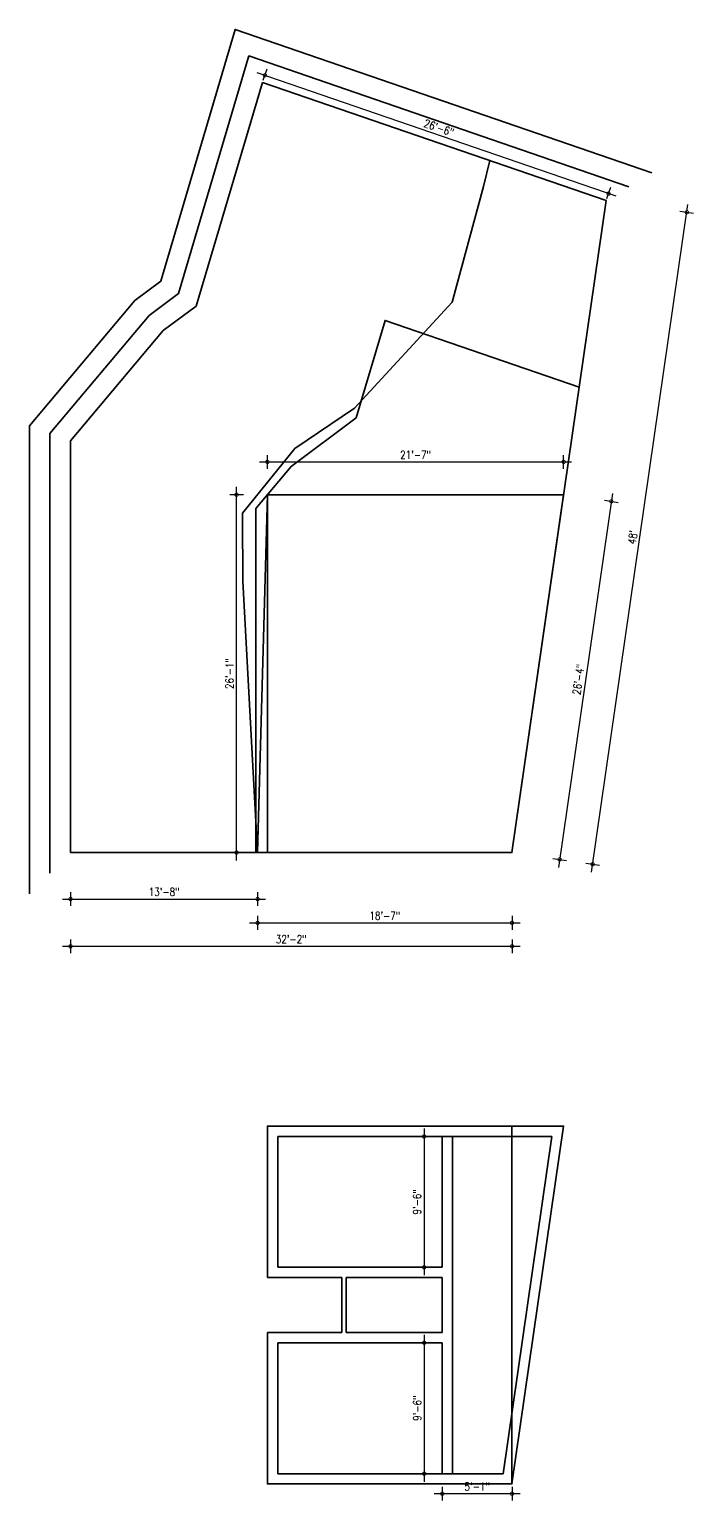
# Model space of a CAD drawing. Header units: inches. Extents: x 352533 to 378079, y -36324 to -23949.
# Drawn here: x 358077 to 358658, y -30873 to -29587 of the extents above; entities that cross this region are included whole.
import ezdxf

# ---------------------------------------------------------------- set-up
doc = ezdxf.new("R2010")
doc.units = ezdxf.units.IN
doc.header["$LTSCALE"] = 2
doc.header["$MEASUREMENT"] = 0
doc.header["$PDMODE"] = 34
doc.layers.get('0').update_dxf_attribs({"linetype": 'CONTINUOUS'})
doc.layers.get('DEFPOINTS').update_dxf_attribs({"color": 141, "linetype": 'CONTINUOUS'})
doc.layers.add('door', color=20, linetype='CONTINUOUS', lineweight=35)
doc.styles.add('ROMANS', font='Romans.shx', dxfattribs={"width": 0.8})
doc.dimstyles.new('8 SCALE', dxfattribs={"dimscale": 0, "dimtxt": 7, "dimasz": 6, "dimexe": 6, "dimexo": 2, "dimgap": 2, "dimtad": 1, "dimdec": 0, "dimzin": 0, "dimdsep": 46, "dimlunit": 4, "dimtxsty": 'ROMANS', "dimblk": 'DOTSMALL', "dimcen": 0, "dimdle": 7, "dimclrd": 8, "dimclre": 8, "dimclrt": 3, "dimadec": 0, "dimazin": 0, "dimtfac": 1, "dimtdec": 0, "dimtofl": 0, "dimtmove": 2, "dimatfit": 3, "dimfxl": 6, "dimfxlon": 1, "dimtolj": 1, "dimtzin": 0, "dimarcsym": 0})

# ---------------------------------------------------------------- blocks, each defined once
blk = doc.blocks.new('_DOTSMALL')
at = {"color": 0, "linetype": 'ByBlock', "const_width": 0.5}
blk.add_lwpolyline([(-0.0625, 0, 1), (0.0625, 0, 1)], format="xyb", close=True, dxfattribs=at)
blk = doc.blocks.new('*D103')
at = {"layer": 'DEFPOINTS', "color": 0, "ltscale": 0.5, "transparency": 16777216}
for p in [(358277, -30306.4), (358499.6, -30306.4), (358499.6, -30367.9)]:
    blk.add_point(p, dxfattribs=at)
at = {"layer": 'door', "color": 8, "lineweight": -2, "ltscale": 0.5, "transparency": 16777216}
for p, q in [((358270, -30367.9), (358506.6, -30367.9)), ((358277, -30361.9), (358277, -30373.9)), ((358499.6, -30361.9), (358499.6, -30373.9))]:
    blk.add_line(p, q, dxfattribs=at)
at = {"layer": 'door', "color": 8, "lineweight": -2, "ltscale": 0.5, "transparency": 16777216, "xscale": 6, "yscale": 6, "zscale": 6, "rotation": 180}
blk.add_blockref('_DOTSMALL', (358277, -30367.9), dxfattribs=at)
at = {"layer": 'door', "color": 8, "lineweight": -2, "ltscale": 0.5, "transparency": 16777216, "xscale": 6, "yscale": 6, "zscale": 6}
blk.add_blockref('_DOTSMALL', (358499.6, -30367.9), dxfattribs=at)
at = {"layer": 'door', "color": 3, "ltscale": 0.5, "transparency": 16777216, "insert": (358388.3, -30361.7), "char_height": 7, "attachment_point": 5, "style": 'ROMANS'}
blk.add_mtext('\\A1;18\'-7"', dxfattribs=at)
blk = doc.blocks.new('*D104')
at = {"layer": 'DEFPOINTS', "color": 0, "ltscale": 0.5, "transparency": 16777216}
for p in [(358258.6, -29993.5), (358285.6, -29993.5), (358277, -30306.4)]:
    blk.add_point(p, dxfattribs=at)
at = {"layer": 'door', "color": 8, "lineweight": -2, "ltscale": 0.5, "transparency": 16777216}
for p, q in [((358258.6, -30313.4), (358258.6, -29986.5)), ((358264.6, -29993.5), (358252.6, -29993.5)), ((358264.6, -30306.4), (358252.6, -30306.4))]:
    blk.add_line(p, q, dxfattribs=at)
at = {"layer": 'door', "color": 8, "lineweight": -2, "ltscale": 0.5, "transparency": 16777216, "xscale": 6, "yscale": 6, "zscale": 6}
for p, rotation in [((358258.6, -29993.5), 90), ((358258.6, -30306.4), 270)]:
    blk.add_blockref('_DOTSMALL', p, dxfattribs=dict(at, rotation=rotation))
at = {"layer": 'door', "color": 3, "ltscale": 0.5, "transparency": 16777216, "insert": (358252.5, -30150), "char_height": 7, "attachment_point": 5, "rotation": 90, "style": 'ROMANS'}
blk.add_mtext('\\A1;26\'-1"', dxfattribs=at)
blk = doc.blocks.new('*D105')
at = {"layer": 'DEFPOINTS', "color": 0, "ltscale": 0.5, "transparency": 16777216}
for p in [(358544.8, -29964.8), (358285.6, -29993.5), (358544.8, -29993.3)]:
    blk.add_point(p, dxfattribs=at)
at = {"layer": 'door', "color": 8, "lineweight": -2, "ltscale": 0.5, "transparency": 16777216}
for p, q in [((358285.6, -29970.8), (358285.6, -29958.8)), ((358544.8, -29970.8), (358544.8, -29958.8)), ((358278.6, -29964.8), (358551.8, -29964.8))]:
    blk.add_line(p, q, dxfattribs=at)
at = {"layer": 'door', "color": 8, "lineweight": -2, "ltscale": 0.5, "transparency": 16777216, "xscale": 6, "yscale": 6, "zscale": 6, "rotation": 180}
blk.add_blockref('_DOTSMALL', (358285.6, -29964.8), dxfattribs=at)
at = {"layer": 'door', "color": 8, "lineweight": -2, "ltscale": 0.5, "transparency": 16777216, "xscale": 6, "yscale": 6, "zscale": 6}
blk.add_blockref('_DOTSMALL', (358544.8, -29964.8), dxfattribs=at)
at = {"layer": 'door', "color": 3, "ltscale": 0.5, "transparency": 16777216, "insert": (358415.2, -29958.6), "char_height": 7, "attachment_point": 5, "style": 'ROMANS'}
blk.add_mtext('\\A1;21\'-7"', dxfattribs=at)
blk = doc.blocks.new('*D106')
at = {"layer": 'DEFPOINTS', "color": 0, "ltscale": 0.5, "transparency": 16777216}
for p in [(358544.8, -29993.3), (358499.6, -30306.4), (358541.3, -30312.4)]:
    blk.add_point(p, dxfattribs=at)
at = {"layer": 'door', "color": 8, "lineweight": -2, "ltscale": 0.5, "transparency": 16777216}
for p, q in [((358587.5, -29992.4), (358540.3, -30319.4)), ((358580.6, -29998.4), (358592.5, -30000.2)), ((358535.3, -30311.6), (358547.2, -30313.3))]:
    blk.add_line(p, q, dxfattribs=at)
at = {"layer": 'door', "color": 8, "lineweight": -2, "ltscale": 0.5, "transparency": 16777216, "xscale": 6, "yscale": 6, "zscale": 6}
for p, rotation in [((358586.5, -29999.3), 81.77438599510202), ((358541.3, -30312.4), 261.774385995102)]:
    blk.add_blockref('_DOTSMALL', p, dxfattribs=dict(at, rotation=rotation))
at = {"layer": 'door', "color": 3, "ltscale": 0.5, "transparency": 16777216, "insert": (358557.8, -30155), "char_height": 7, "attachment_point": 5, "rotation": 81.7744, "style": 'ROMANS'}
blk.add_mtext('\\A1;26\'-4"', dxfattribs=at)
blk = doc.blocks.new('*D107')
at = {"layer": 'DEFPOINTS', "color": 0, "ltscale": 0.5, "transparency": 16777216}
for p in [(358113.3, -30306.4), (358277, -30306.4), (358277, -30347.1)]:
    blk.add_point(p, dxfattribs=at)
at = {"layer": 'door', "color": 8, "lineweight": -2, "ltscale": 0.5, "transparency": 16777216}
for p, q in [((358106.3, -30347.1), (358284, -30347.1)), ((358113.3, -30341.1), (358113.3, -30353.1)), ((358277, -30341.1), (358277, -30353.1))]:
    blk.add_line(p, q, dxfattribs=at)
at = {"layer": 'door', "color": 8, "lineweight": -2, "ltscale": 0.5, "transparency": 16777216, "xscale": 6, "yscale": 6, "zscale": 6, "rotation": 180}
blk.add_blockref('_DOTSMALL', (358113.3, -30347.1), dxfattribs=at)
at = {"layer": 'door', "color": 8, "lineweight": -2, "ltscale": 0.5, "transparency": 16777216, "xscale": 6, "yscale": 6, "zscale": 6}
blk.add_blockref('_DOTSMALL', (358277, -30347.1), dxfattribs=at)
at = {"layer": 'door', "color": 3, "ltscale": 0.5, "transparency": 16777216, "insert": (358195.2, -30340.9), "char_height": 7, "attachment_point": 5, "style": 'ROMANS'}
blk.add_mtext('\\A1;13\'-8"', dxfattribs=at)
blk = doc.blocks.new('*D171')
at = {"layer": 'DEFPOINTS', "color": 0, "ltscale": 0.5, "transparency": 16777216}
for p in [(358438.6, -30554.7), (358422.7, -30669.1), (358438.6, -30669.1)]:
    blk.add_point(p, dxfattribs=at)
at = {"layer": 'door', "color": 8, "lineweight": -2, "ltscale": 0.5, "transparency": 16777216}
for p, q in [((358422.7, -30547.7), (358422.7, -30676.1)), ((358428.7, -30554.7), (358416.7, -30554.7)), ((358428.7, -30669.1), (358416.7, -30669.1))]:
    blk.add_line(p, q, dxfattribs=at)
at = {"layer": 'door', "color": 8, "lineweight": -2, "ltscale": 0.5, "transparency": 16777216, "xscale": 6, "yscale": 6, "zscale": 6}
for p, rotation in [((358422.7, -30554.7), 90), ((358422.7, -30669.1), 270)]:
    blk.add_blockref('_DOTSMALL', p, dxfattribs=dict(at, rotation=rotation))
at = {"layer": 'door', "color": 3, "ltscale": 0.5, "transparency": 16777216, "insert": (358416.5, -30611.9), "char_height": 7, "attachment_point": 5, "rotation": 90, "style": 'ROMANS'}
blk.add_mtext('\\A1;9\'-6"', dxfattribs=at)
blk = doc.blocks.new('*D172')
at = {"layer": 'DEFPOINTS', "color": 0, "ltscale": 0.5, "transparency": 16777216}
for p in [(358438.6, -30735.1), (358422.8, -30849.6), (358438.6, -30849.6)]:
    blk.add_point(p, dxfattribs=at)
at = {"layer": 'door', "color": 8, "lineweight": -2, "ltscale": 0.5, "transparency": 16777216}
for p, q in [((358422.8, -30728.1), (358422.8, -30856.6)), ((358428.8, -30735.1), (358416.8, -30735.1)), ((358428.8, -30849.6), (358416.8, -30849.6))]:
    blk.add_line(p, q, dxfattribs=at)
at = {"layer": 'door', "color": 8, "lineweight": -2, "ltscale": 0.5, "transparency": 16777216, "xscale": 6, "yscale": 6, "zscale": 6}
for p, rotation in [((358422.8, -30735.1), 90), ((358422.8, -30849.6), 270)]:
    blk.add_blockref('_DOTSMALL', p, dxfattribs=dict(at, rotation=rotation))
at = {"layer": 'door', "color": 3, "ltscale": 0.5, "transparency": 16777216, "insert": (358416.7, -30792.3), "char_height": 7, "attachment_point": 5, "rotation": 90, "style": 'ROMANS'}
blk.add_mtext('\\A1;9\'-6"', dxfattribs=at)
blk = doc.blocks.new('*D173')
at = {"layer": 'DEFPOINTS', "color": 0, "ltscale": 0.5, "transparency": 16777216}
for p in [(358438.6, -30849.6), (358499.6, -30858.6), (358438.6, -30867.1)]:
    blk.add_point(p, dxfattribs=at)
at = {"layer": 'door', "color": 8, "lineweight": -2, "ltscale": 0.5, "transparency": 16777216}
for p, q in [((358438.6, -30861.1), (358438.6, -30873.1)), ((358499.6, -30861.1), (358499.6, -30873.1)), ((358506.6, -30867.1), (358431.6, -30867.1))]:
    blk.add_line(p, q, dxfattribs=at)
at = {"layer": 'door', "color": 8, "lineweight": -2, "ltscale": 0.5, "transparency": 16777216, "xscale": 6, "yscale": 6, "zscale": 6, "rotation": 180}
blk.add_blockref('_DOTSMALL', (358438.6, -30867.1), dxfattribs=at)
at = {"layer": 'door', "color": 8, "lineweight": -2, "ltscale": 0.5, "transparency": 16777216, "xscale": 6, "yscale": 6, "zscale": 6}
blk.add_blockref('_DOTSMALL', (358499.6, -30867.1), dxfattribs=at)
at = {"layer": 'door', "color": 3, "ltscale": 0.5, "transparency": 16777216, "insert": (358469.1, -30860.9), "char_height": 7, "attachment_point": 5, "style": 'ROMANS'}
blk.add_mtext('\\A1;5\'-1"', dxfattribs=at)
blk = doc.blocks.new('*D174')
at = {"layer": 'DEFPOINTS', "color": 0, "ltscale": 0.5, "transparency": 16777216}
for p in [(358113.3, -30306.4), (358499.6, -30306.4), (358499.6, -30388.4)]:
    blk.add_point(p, dxfattribs=at)
at = {"layer": 'door', "color": 8, "lineweight": -2, "ltscale": 0.5, "transparency": 16777216}
for p, q in [((358113.3, -30382.4), (358113.3, -30394.4)), ((358499.6, -30382.4), (358499.6, -30394.4)), ((358106.3, -30388.4), (358506.6, -30388.4))]:
    blk.add_line(p, q, dxfattribs=at)
at = {"layer": 'door', "color": 8, "lineweight": -2, "ltscale": 0.5, "transparency": 16777216, "xscale": 6, "yscale": 6, "zscale": 6, "rotation": 180}
blk.add_blockref('_DOTSMALL', (358113.3, -30388.4), dxfattribs=at)
at = {"layer": 'door', "color": 8, "lineweight": -2, "ltscale": 0.5, "transparency": 16777216, "xscale": 6, "yscale": 6, "zscale": 6}
blk.add_blockref('_DOTSMALL', (358499.6, -30388.4), dxfattribs=at)
at = {"layer": 'door', "color": 3, "ltscale": 0.5, "transparency": 16777216, "insert": (358306.4, -30382.2), "char_height": 7, "attachment_point": 5, "style": 'ROMANS'}
blk.add_mtext('\\A1;32\'-2"', dxfattribs=at)
blk = doc.blocks.new('*D175')
at = {"layer": 'DEFPOINTS', "color": 0, "ltscale": 0.5, "transparency": 16777216}
for p in [(358582, -29736.3), (358652.6, -29746.5), (358499.6, -30306.4)]:
    blk.add_point(p, dxfattribs=at)
at = {"layer": 'door', "color": 8, "lineweight": -2, "ltscale": 0.5, "transparency": 16777216}
for p, q in [((358569.1, -30323.5), (358653.6, -29739.6)), ((358646.6, -29745.7), (358658.5, -29747.4)), ((358564.2, -30315.8), (358576.1, -30317.5))]:
    blk.add_line(p, q, dxfattribs=at)
at = {"layer": 'door', "color": 8, "lineweight": -2, "ltscale": 0.5, "transparency": 16777216, "xscale": 6, "yscale": 6, "zscale": 6}
for p, rotation in [((358652.6, -29746.5), 81.77438599511113), ((358570.2, -30316.6), 261.7743859951111)]:
    blk.add_blockref('_DOTSMALL', p, dxfattribs=dict(at, rotation=rotation))
at = {"layer": 'door', "color": 3, "ltscale": 0.5, "transparency": 16777216, "insert": (358605.3, -30030.7), "char_height": 7, "attachment_point": 5, "rotation": 81.7744, "style": 'ROMANS'}
blk.add_mtext("\\A1;48'", dxfattribs=at)
blk = doc.blocks.new('*D176')
at = {"layer": 'DEFPOINTS', "color": 0, "ltscale": 0.5, "transparency": 16777216}
for p in [(358283.4, -29626.8), (358281.3, -29632.9), (358582, -29736.3)]:
    blk.add_point(p, dxfattribs=at)
at = {"layer": 'door', "color": 8, "lineweight": -2, "ltscale": 0.5, "transparency": 16777216}
for p, q in [((358590.7, -29732.5), (358276.7, -29624.5)), ((358281.9, -29631), (358285.3, -29621.1)), ((358582.6, -29734.4), (358586, -29724.6))]:
    blk.add_line(p, q, dxfattribs=at)
at = {"layer": 'door', "color": 8, "lineweight": -2, "ltscale": 0.5, "transparency": 16777216, "xscale": 6, "yscale": 6, "zscale": 6}
for p, rotation in [((358283.4, -29626.8), 161.0190479844038), ((358584.1, -29730.2), 341.0190479844038)]:
    blk.add_blockref('_DOTSMALL', p, dxfattribs=dict(at, rotation=rotation))
at = {"layer": 'door', "color": 3, "ltscale": 0.5, "transparency": 16777216, "insert": (358435.7, -29672.7), "char_height": 7, "attachment_point": 5, "rotation": 341.019, "style": 'ROMANS'}
blk.add_mtext('\\A1;26\'-6"', dxfattribs=at)

msp = doc.modelspace()

# ---------------------------------------------------------------- linework, layer by layer
at = {"layer": 'door', "color": 41, "ltscale": 0.5, "true_color": 0xf4ee51}
for p, q in [((358281.25, -29632.9), (358223.31, -29828.5)), ((358581.96, -29736.33), (358281.25, -29632.9)), ((358499.55, -30306.41), (358581.96, -29736.33)), ((358223.31, -29828.5), (358194.44, -29850)), ((358194.44, -29850), (358113.31, -29946.41)), ((358113.31, -29946.41), (358113.31, -30306.41)), ((358113.31, -30306.41), (358499.55, -30306.41))]:
    msp.add_line(p, q, dxfattribs=at)
at = {"layer": 'door', "ltscale": 0.5}
for p, q in [((358277.04, -30306.41), (358285.59, -29993.51)), ((358285.59, -29993.51), (358544.79, -29993.51)), ((358285.59, -29993.51), (358285.59, -30306.41)), ((358499.55, -30858.57), (358499.55, -30545.68)), ((358285.59, -30554.68), (358285.59, -30678.13)), ((358534.39, -30554.68), (358294.59, -30554.68)), ((358294.59, -30554.68), (358294.59, -30669.13)), ((358438.59, -30554.68), (358438.59, -30669.13)), ((358447.59, -30554.68), (358447.59, -30849.57)), ((358491.76, -30849.57), (358534.39, -30554.68)), ((358438.59, -30669.13), (358294.59, -30669.13)), ((358350.59, -30678.13), (358285.59, -30678.13)), ((358438.59, -30678.13), (358354.59, -30678.13)), ((358350.59, -30726.13), (358285.59, -30726.13)), ((358438.59, -30726.13), (358354.59, -30726.13)), ((358438.59, -30735.13), (358294.59, -30735.13)), ((358294.59, -30735.13), (358294.59, -30849.57)), ((358438.59, -30735.13), (358438.59, -30849.57)), ((358294.59, -30849.57), (358491.76, -30849.57))]:
    msp.add_line(p, q, dxfattribs=at)
at = {"layer": 'door', "color": 41, "ltscale": 0.5, "true_color": 0xf4ee51}
for points in [[(358621.86, -29711.98), (358257.41, -29586.63), (358192.2, -29806.78), (358169.58, -29823.62), (358077.31, -29933.28), (358077.31, -30342.41)], [(358601.91, -29724.16), (358269.33, -29609.77), (358207.76, -29817.64), (358182.01, -29836.81), (358095.31, -29939.84), (358095.31, -30324.41)], [(358558.37, -29899.53), (358388.53, -29841.12), (358363.32, -29926.22), (358306.28, -29968.7), (358275.31, -30005.5), (358275.31, -30306.41)]]:
    msp.add_lwpolyline(points, dxfattribs=at)
at = {"layer": 'door', "ltscale": 0.5}
for points in [[(358277.04, -30306.41), (358264.11, -30069.15), (358263.83, -30012.99), (358263.9, -30009.53), (358289.7, -29977.62), (358309.48, -29953.15), (358361.84, -29917.74), (358447.27, -29825.1), (358474.6, -29724.04), (358480.24, -29701.34)], [(358285.59, -30726.13), (358285.59, -30858.57), (358499.55, -30858.57), (358544.79, -30545.68), (358285.59, -30545.68), (358285.59, -30678.13)], [(358350.59, -30678.13), (358350.59, -30726.13)], [(358354.59, -30678.13), (358354.59, -30726.13)], [(358438.59, -30678.13), (358438.59, -30726.13)]]:
    msp.add_lwpolyline(points, dxfattribs=at)
for points in [[(358544.79, -29993.51), (358285.59, -29993.51), (358277.04, -30306.41), (358499.55, -30306.41)], [(358544.79, -29993.51), (358285.59, -29993.51), (358285.59, -30306.41), (358499.55, -30306.41)]]:
    msp.add_lwpolyline(points, close=True, dxfattribs=at)

# ---------------------------------------------------------------- dimensions: what is measured, and where the dimension line sits
for p1, p2, distance, picture, middle in [((358581.96, -29736.33), (358281.25, -29632.9), -6.46, '*D176', (358435.71, -29672.68)), ((358499.55, -30306.41), (358581.96, -29736.33), -71.33, '*D175', (358605.25, -30030.69)), ((358544.82, -29993.28), (358499.55, -30306.41), 42.14, '*D106', (358557.78, -30154.99))]:
    dim = msp.add_aligned_dim(p1=p1, p2=p2, distance=distance, dimstyle='8 SCALE', override={"dimscale": 1}, dxfattribs=at)
    dim.commit()
    dim.dimension.update_dxf_attribs({"geometry": picture, "text_midpoint": middle})
for base, p1, p2, angle, picture, middle in [((358544.82, -29964.79), (358285.59, -29993.51), (358544.82, -29993.28), 180, '*D105', (358415.2, -29958.63)), ((358258.64, -29993.51), (358277.04, -30306.41), (358285.59, -29993.51), 90, '*D104', (358252.47, -30149.96)), ((358277.04, -30347.08), (358113.31, -30306.41), (358277.04, -30306.41), 180, '*D107', (358195.17, -30340.92)), ((358499.55, -30367.85), (358277.04, -30306.41), (358499.55, -30306.41), 180, '*D103', (358388.3, -30361.69)), ((358422.67, -30669.13), (358438.59, -30554.68), (358438.59, -30669.13), 90, '*D171', (358416.5, -30611.9)), ((358422.82, -30849.57), (358438.59, -30735.13), (358438.59, -30849.57), 90, '*D172', (358416.66, -30792.35))]:
    dim = msp.add_linear_dim(base=base, p1=p1, p2=p2, angle=angle, dimstyle='8 SCALE', override={"dimscale": 1}, dxfattribs=at)
    dim.commit()
    dim.dimension.update_dxf_attribs({"geometry": picture, "text_midpoint": middle})
for base, p1, p2, picture, middle in [((358499.55, -30388.4), (358113.31, -30306.41), (358499.55, -30306.41), '*D174', (358306.43, -30382.24)), ((358438.59, -30867.1), (358499.55, -30858.57), (358438.59, -30849.57), '*D173', (358469.07, -30860.93))]:
    dim = msp.add_linear_dim(base=base, p1=p1, p2=p2, dimstyle='8 SCALE', override={"dimscale": 1}, dxfattribs=at)
    dim.commit()
    dim.dimension.update_dxf_attribs({"geometry": picture, "text_midpoint": middle})

doc.saveas('drawing.dxf')
